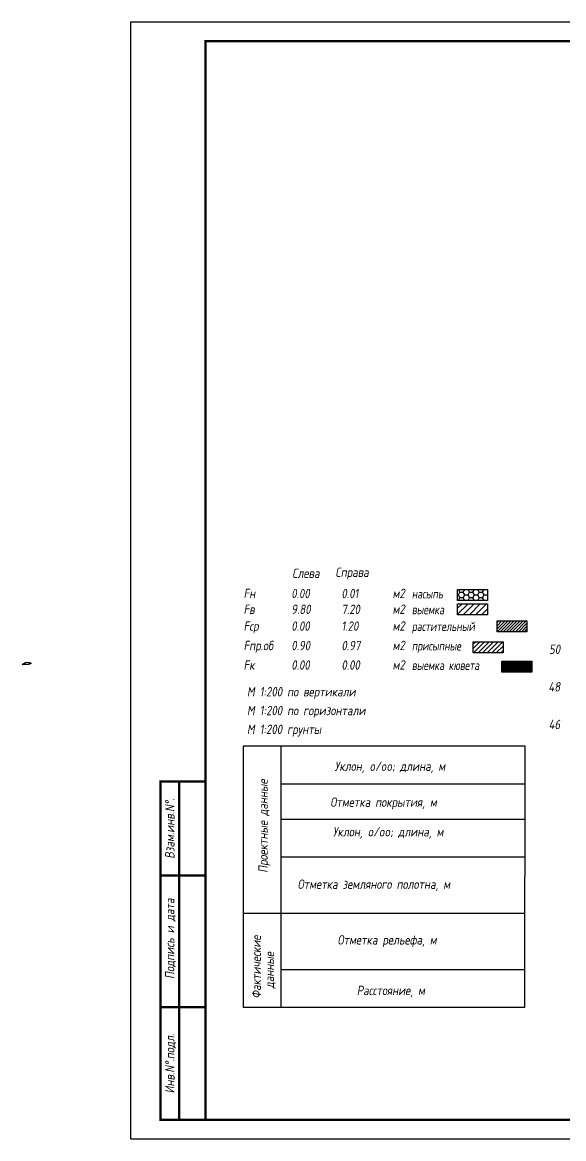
# Model space of a CAD drawing. Extents: x -717 to 1451, y -133302 to 233.
# Drawn here: x -58.8 to 85.3, y -83875.4 to -83578.4 of the extents above; entities that cross this region are included whole.
import ezdxf
from ezdxf.enums import TextEntityAlignment as Align

# ---------------------------------------------------------------- set-up
doc = ezdxf.new("R2010")
doc.units = 0
for name, color, linetype in [('Зарамочное оформление', 7, 'Continuous'), ('Линейка абсолютных высот', 7, 'Continuous'), ('Объем выемки', 7, 'Continuous'), ('Объем кюветов', 7, 'Continuous'), ('Объем насыпи', 7, 'Continuous'), ('Объем присыпных обочин', 7, 'Continuous'), ('Объем срезки растительного слоя', 7, 'Continuous'), ('Объём_2650', 7, 'Continuous'), ('Таблица', 7, 'Continuous')]:
    doc.layers.add(name, color=color, linetype=linetype)
for name, color, linetype, true_color in [('Объём_2563', 7, 'Continuous', 0xff8000), ('Объём_2570', 7, 'Continuous', 0x80ff00), ('Объём_2600', 7, 'Continuous', 0x808000), ('Объём_2620', 2, 'Continuous', 0xffff00)]:
    doc.layers.add(name, color=color, linetype=linetype, true_color=true_color)
doc.styles.add('М', font='romand.shx', dxfattribs={"width": 0.8, "oblique": 10, "height": 2.5})

# ---------------------------------------------------------------- blocks, each defined once
blk = doc.blocks.new('условные обозначения')
at = {"layer": 'Объём_2563'}
h = blk.add_hatch(dxfattribs=at)
h.set_pattern_fill('ANSI31', color=256, scale=0.3)
h.set_pattern_definition([(45, (-34.5, -100.5), (-0.673519, 0.673519), [])])
h.paths.add_polyline_path([(18.26, 7.53), (27.08, 7.53), (27.08, 4.62), (18.26, 4.62)])
at = {"layer": 'Объём_2570'}
h = blk.add_hatch(dxfattribs=at)
h.set_pattern_fill('ANSI31', color=3, scale=0.2)
h.set_pattern_definition([(45, (-32.9034, -100.5), (-0.4490128, 0.4490128), [])])
h.paths.add_polyline_path([(25.29, 13.16), (34.12, 13.16), (34.12, 10.25), (25.29, 10.25)])
at = {"layer": 'Объём_2600'}
h = blk.add_hatch(dxfattribs=at)
h.set_pattern_fill('ANSI31', color=6, scale=0.4)
h.set_pattern_definition([(45, (-34.5, -100.5), (-0.898026, 0.898026), [])])
h.paths.add_polyline_path([(13.63, 17.67), (22.46, 17.67), (22.46, 14.76), (13.63, 14.76)])
at = {"layer": 'Объём_2620'}
h = blk.add_hatch(dxfattribs=at)
h.set_pattern_fill('ANSI31', color=2, scale=0.1)
h.set_pattern_definition([(45, (-33.755, -100.5), (-0.2245064, 0.2245064), [])])
h.paths.add_polyline_path([(26.75, 2.41), (35.57, 2.41), (35.57, -0.5), (26.75, -0.5)])
at = {"layer": 'Объём_2650'}
h = blk.add_hatch(dxfattribs=at)
h.set_pattern_fill('HONEY', color=5, scale=0.3)
h.set_pattern_definition([(0, (-34.5, -100.5), (1.42875, 0.824889), [0.9525, -1.905]), (120, (-34.5, -100.5), (-1.42875, 0.824889), [0.9525, -1.905]), (60, (-34.5, -100.5), (3e-09, 1.6497784), [-1.905, 0.9525])])
h.paths.add_polyline_path([(13.63, 21.49), (22.46, 21.49), (22.46, 18.58), (13.63, 18.58)])
at = {"layer": 'Объём_2563'}
blk.add_lwpolyline([(18.26, 7.53), (27.08, 7.53), (27.08, 4.62), (18.26, 4.62)], close=True, dxfattribs=at)
at = {"layer": 'Объём_2620', "color": 2}
blk.add_lwpolyline([(26.75, 2.41), (35.57, 2.41), (35.57, -0.5), (26.75, -0.5)], close=True, dxfattribs=at)
at = {"layer": 'Объём_2650', "color": 5}
blk.add_lwpolyline([(13.63, 21.49), (22.46, 21.49), (22.46, 18.58), (13.63, 18.58)], close=True, dxfattribs=at)
at = {"layer": 'Объём_2650', "color": 6}
blk.add_lwpolyline([(13.63, 17.67), (22.46, 17.67), (22.46, 14.76), (13.63, 14.76)], close=True, dxfattribs=at)
at = {"layer": 'Объём_2650', "color": 3}
blk.add_lwpolyline([(25.29, 13.16), (34.12, 13.16), (34.12, 10.25), (25.29, 10.25)], close=True, dxfattribs=at)
at = {"layer": 'Объем насыпи', "color": 1, "style": 'М', "oblique": 10, "width": 0.8}
for s, p in [('насыпь', (0.09, 19.09)), ('выемка', (0.09, 14.89)), ('растительный', (0.09, 10.42)), ('присыпные', (0.09, 5.24)), ('выемка кювета', (0.09, 0.06))]:
    blk.add_text(s, height=2.5, dxfattribs=at).set_placement(p)

msp = doc.modelspace()

# ---------------------------------------------------------------- linework, layer by layer
at = {"layer": 'Объём_2563', "color": 250, "flags": 128}
msp.add_lwpolyline([(-57.984, -83748.719), (-57.084, -83748.683), (-57.084, -83748.812), (-56.584, -83748.812), (-56.584, -83749.093), (-56.884, -83749.092), (-57.063, -83749.272), (-58.806, -83749.267), (-57.984, -83748.719), (-57.984, -83748.719)], dxfattribs=at)
at = {"layer": 'Таблица', "linetype": 'Continuous', "flags": 128}
for points in [[(0, -83771), (-0.054, -83840.421)], [(75, -83771), (0, -83771)], [(10, -83771), (10, -83840.421)], [(74.946, -83840.421), (75, -83771)], [(10, -83781), (75, -83781)], [(10, -83790.421), (75, -83790.421)], [(9.946, -83800.421), (74.946, -83800.421)], [(-0.054, -83815.421), (74.946, -83815.421)], [(9.946, -83830.421), (74.946, -83830.421)], [(-0.054, -83840.421), (74.946, -83840.421)]]:
    msp.add_lwpolyline(points, dxfattribs=at)

# ---------------------------------------------------------------- block references
at = {"layer": 'Объём_2570', "xscale": 0.9}
msp.add_blockref('условные обозначения', (44.779, -83750.79), dxfattribs=at)

# ---------------------------------------------------------------- texts
at = {"style": 'М', "oblique": 10, "width": 0.8}
msp.add_text('М 1:200 грунты', height=2.5, dxfattribs=at).set_placement((0.973, -83767.769))
at = {"layer": 'Линейка абсолютных высот', "style": 'М', "oblique": 10, "width": 0.8}
for s, p in [('50', (84.343, -83745.212)), ('48', (84.343, -83755.212)), ('46', (84.343, -83765.212))]:
    msp.add_text(s, height=2.5, dxfattribs=at).set_placement(p, align=Align.MIDDLE_RIGHT)
at = {"layer": 'Объем выемки', "style": 'М', "oblique": 10, "width": 0.8}
for s, p in [('Fв', (0.085, -83735.835)), ('9.80', (12.785, -83735.835)), ('7.20', (26.126, -83735.835)), ('м2', (39.731, -83735.802))]:
    msp.add_text(s, height=2.5, dxfattribs=at).set_placement(p)
at = {"layer": 'Объем кюветов', "style": 'М', "oblique": 10, "width": 0.8}
for s, p in [('Fк', (0.085, -83750.66)), ('0.00', (12.785, -83750.66)), ('0.00', (26.126, -83750.66)), ('м2', (39.731, -83750.627))]:
    msp.add_text(s, height=2.5, dxfattribs=at).set_placement(p)
at = {"layer": 'Объем насыпи', "style": 'М', "oblique": 10, "width": 0.8}
for s, p in [('Слева', (13.029, -83726.249)), ('Справа', (24.522, -83725.982)), ('Fн', (0.085, -83731.63)), ('0.00', (12.785, -83731.63)), ('0.01', (26.126, -83731.63)), ('м2', (39.731, -83731.597))]:
    msp.add_text(s, height=2.5, dxfattribs=at).set_placement(p)
at = {"layer": 'Объем присыпных обочин', "style": 'М', "oblique": 10, "width": 0.8}
for s, p in [('Fпр.об', (0.085, -83745.481)), ('0.90', (12.785, -83745.481)), ('0.97', (26.126, -83745.481)), ('м2', (39.731, -83745.448))]:
    msp.add_text(s, height=2.5, dxfattribs=at).set_placement(p)
at = {"layer": 'Объем срезки растительного слоя', "style": 'М', "oblique": 10, "width": 0.8}
for s, p in [('Fср', (0.085, -83740.303)), ('0.00', (12.785, -83740.303)), ('1.20', (26.126, -83740.303)), ('м2', (39.731, -83740.269))]:
    msp.add_text(s, height=2.5, dxfattribs=at).set_placement(p)
at = {"layer": 'Таблица', "style": 'М', "oblique": 10, "width": 0.8}
for s, p in [('М 1:200 по вертикали', (0.973, -83757.769)), ('М 1:200 по горизонтали', (0.973, -83762.769)), ('Уклон, o/oo; длина, м', (24.315, -83777.584)), ('Отметка покрытия, м', (23.148, -83787.139)), ('Уклон, o/oo; длина, м', (23.824, -83795.017)), ('Отметка земляного полотна, м', (14.462, -83808.965)), ('Отметка рельефа, м', (25.077, -83823.777)), ('Расстояние, м', (30.202, -83837.23))]:
    msp.add_text(s, height=2.5, dxfattribs=at).set_placement(p)
for s, p in [('Проектные данные ', (6.519, -83804.696)), ('Фактические ', (4.698, -83838.15)), ('данные', (8.204, -83835.445))]:
    msp.add_text(s, height=2.5, rotation=90, dxfattribs=at).set_placement(p)

# ---------------------------------------------------------------- wipeouts: each hides what was drawn before it
msp.add_wipeout([(-10.054, -83780.421), (-22.054, -83780.421), (-22.054, -83870.421), (-10.054, -83870.421)]).dxf.layer = 'Зарамочное оформление'

# ---------------------------------------------------------------- next in the draw order: linework, layer by layer
at = {"flags": 128}
msp.add_lwpolyline([(-30.054, -83875.421), (389.946, -83875.421), (389.946, -83578.421), (-30.054, -83578.421)], close=True, dxfattribs=at)
at = {"const_width": 0.6, "flags": 128}
msp.add_lwpolyline([(-10.054, -83870.421), (384.946, -83870.421), (384.946, -83583.421), (-10.054, -83583.421)], close=True, dxfattribs=at)
at = {"layer": 'Зарамочное оформление', "linetype": 'Continuous', "lineweight": -3, "const_width": 0.6, "flags": 128}
for points in [[(-10.054, -83870.421), (-22.054, -83870.421), (-22.054, -83780.421), (-10.054, -83780.421)], [(-17.054, -83870.421), (-17.054, -83780.421)], [(-22.054, -83805.421), (-10.054, -83805.421)], [(-22.054, -83840.421), (-10.054, -83840.421)]]:
    msp.add_lwpolyline(points, dxfattribs=at)

# ---------------------------------------------------------------- next in the draw order: texts
at = {"layer": 'Зарамочное оформление', "lineweight": 15, "style": 'М', "oblique": 10, "width": 0.8}
for s, p in [('Взам.инв.N%%d.', (-19.554, -83792.921)), ('Подпись и дата', (-19.572, -83822.227)), ('Инв.N%%d.подл.', (-19.554, -83855.421))]:
    msp.add_text(s, height=2.5, rotation=90, dxfattribs=at).set_placement(p, align=Align.MIDDLE_CENTER)

doc.saveas('drawing.dxf')
